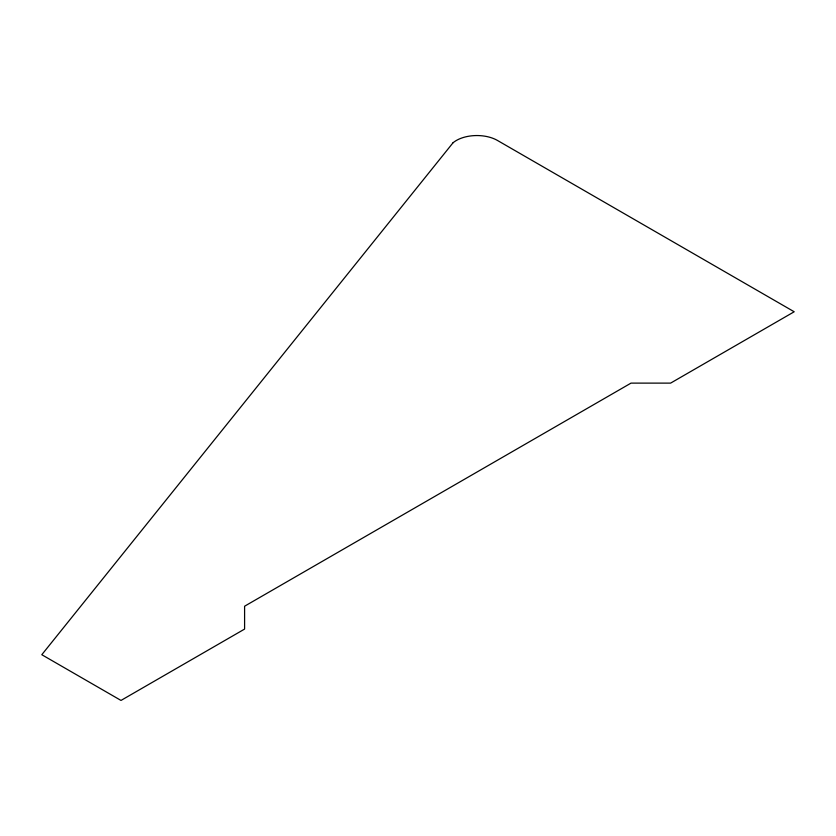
<?xml version="1.0" encoding="UTF-8"?>
<svg xmlns="http://www.w3.org/2000/svg" width="836" height="836" viewBox="0 0 836 836"><rect width="100%" height="100%" fill="white"/><g stroke="black" fill="none" stroke-linecap="round" stroke-linejoin="round"><path stroke-width="1.25" d="M453.049 142.757L41.8 654.713L121.001 700.432L244.593 629.08L244.593 606.215L631.013 383.118L670.608 383.118L794.2 311.765L497.201 140.302A29.072 16.783 0 0 0 453.049 142.757"/></g></svg>
